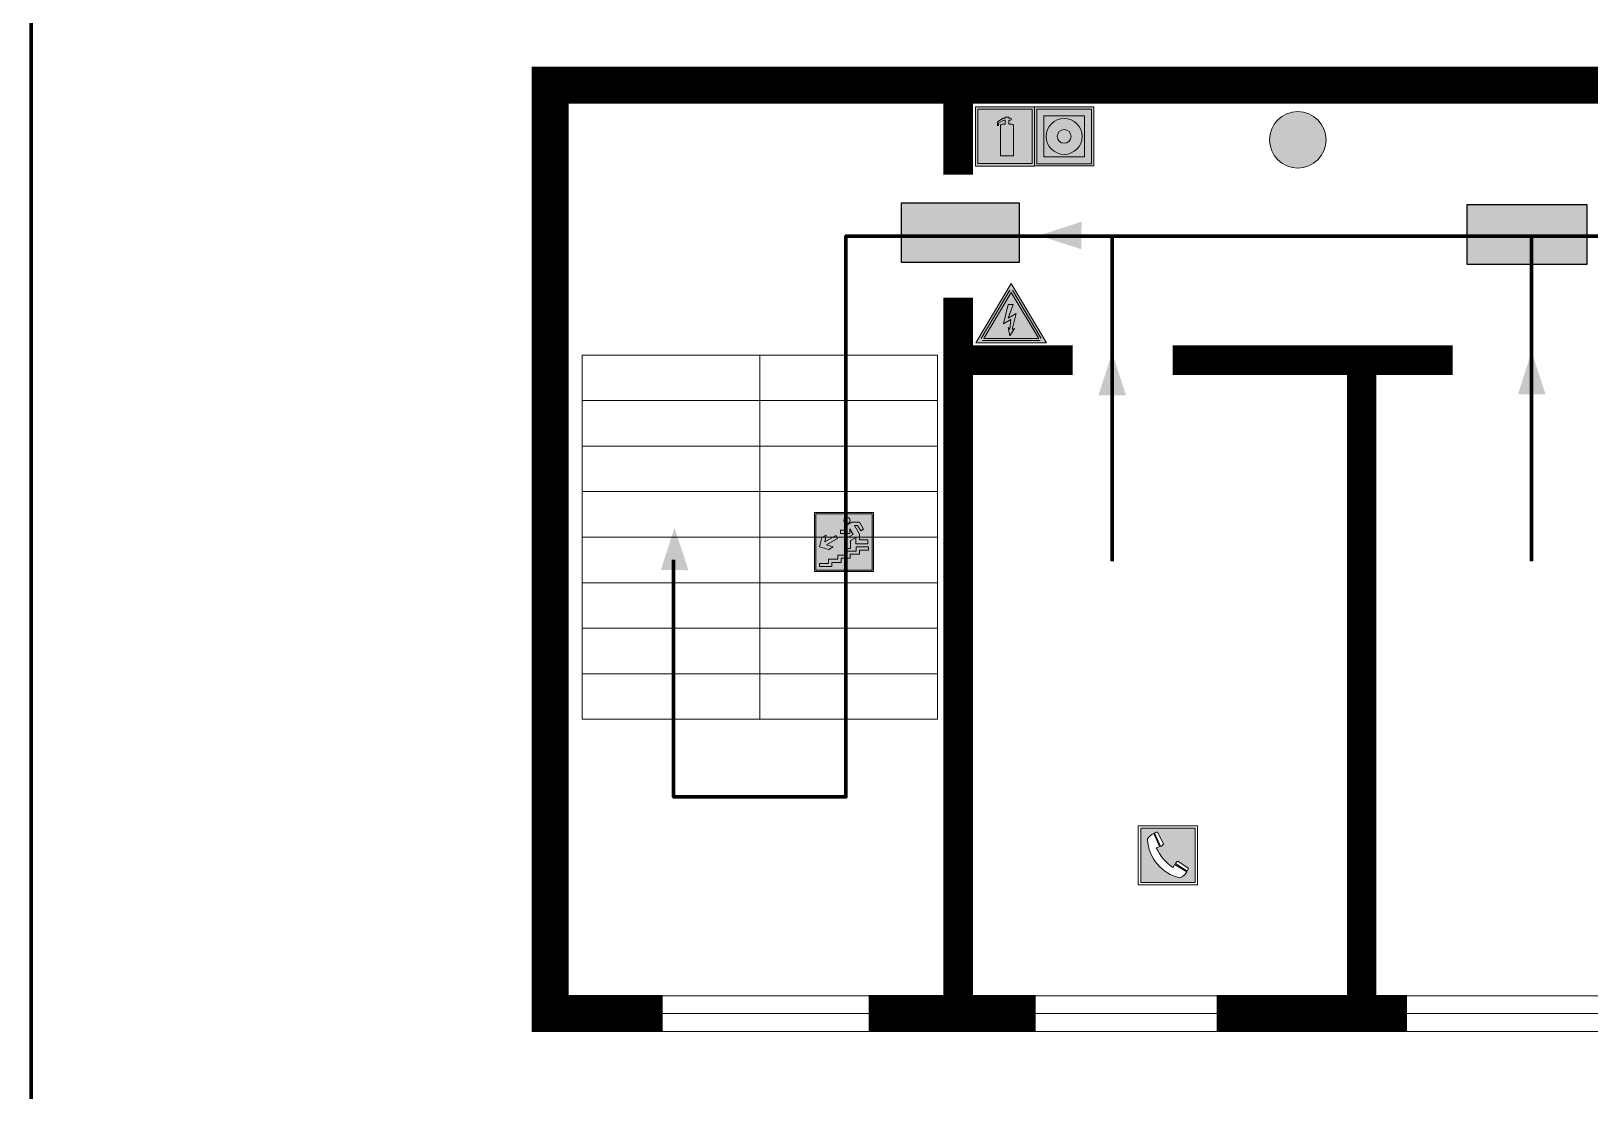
# Model space of a CAD drawing. Header units: millimetres. Extents: x 13114 to 67229, y 22859 to 38520.
# Drawn here: x 25704 to 25914.7, y 25216.5 to 25359.7 of the extents above; entities that cross this region are included whole.
import ezdxf

# ---------------------------------------------------------------- set-up
doc = ezdxf.new("R2010")
doc.units = ezdxf.units.MM
doc.layers.add('План_Штампы', color=7, linetype='Continuous')

# ---------------------------------------------------------------- blocks, each defined once
blk = doc.blocks.new('A$C7B4425F7')
at = {"true_color": 0xffffff}
blk.add_hatch(color=7, dxfattribs=at).paths.add_polyline_path([(0, 0), (-16, 0), (-16, -8), (0, -8)])
h = blk.add_hatch(color=126)
h.paths.add_polyline_path([(-0.2, -0.2), (-15.8, -0.2), (-15.8, -7.8), (-0.2, -7.8)])
h.paths.add_polyline_path([(-11.76, -2.03), (-11.76, -3.66), (-11.17, -3.66, -0.568275), (-11.17, -6.18), (-12.58, -6.18), (-12.58, -2.03)], flags=16)
h.paths.add_polyline_path([(-13.33, -4.12, -0.495768), (-13.59, -6.18), (-15.03, -6.18), (-15.03, -2.03), (-13.59, -2.03, -0.487973)], flags=16)
h.paths.add_polyline_path([(-10.25, -2.03), (-9.48, -2.03), (-9.48, -6.18), (-10.25, -6.18)], flags=16)
h.paths.add_polyline_path([(-13.84, -3.69), (-14.24, -3.69), (-14.24, -3.03), (-13.9, -3.03, -0.692621)], flags=0)
h.paths.add_polyline_path([(-9.15, -2.03), (-8.4, -2.03), (-8.04, -3.07), (-7.68, -2.03), (-6.93, -2.03), (-7.64, -4.1), (-6.93, -6.18), (-7.68, -6.18), (-8.04, -5.14), (-8.4, -6.18), (-9.15, -6.18), (-8.44, -4.1)], flags=16)
h.paths.add_polyline_path([(-11.76, -4.46), (-11.42, -4.46, -0.692621), (-11.36, -5.12), (-11.76, -5.12)], flags=0)
h.paths.add_polyline_path([(-13.9, -5.2), (-14.24, -5.2), (-14.24, -4.55), (-13.84, -4.55, -0.708038)], flags=0)
edge = h.paths.add_edge_path(flags=16)
edge.add_ellipse((-5.51, -4.08), major_axis=(0, 2.05), ratio=0.586184, start_angle=0, end_angle=360)
edge = h.paths.add_edge_path(flags=0)
edge.add_ellipse((-5.51, -4.08), major_axis=(0, 1.14), ratio=0.454828, start_angle=0, end_angle=360)
h.paths.add_polyline_path([(-4.13, -4.96, 0.377264), (-3.48, -4.52, 0.0555), (-3.16, -2.03), (-1.66, -2.03), (-1.66, -4.96), (-0.96, -4.96), (-0.96, -7.01), (-1.75, -7.01), (-1.75, -6.18), (-3.3, -6.18), (-3.3, -7.02), (-4.13, -7.02)], flags=16)
h.paths.add_polyline_path([(-2.73, -2.91), (-2.28, -2.91), (-2.28, -4.96), (-3.05, -4.96, 0.079136)], flags=0)
at = {"color": 126}
blk.add_lwpolyline([(-16, -8), (0, -8), (0, 0), (-16, 0)], close=True, dxfattribs=at)
blk = doc.blocks.new('вниз 3')
at = {"lineweight": 0, "true_color": 0xffffff}
h = blk.add_hatch(color=7, dxfattribs=at)
h.dxf.hatch_style = 1
h.paths.add_polyline_path([(40997.5, -4475.69), (40997.25, -4475.28), (40995.76, -4476.15), (40995.97, -4475.23), (40995.39, -4475.56), (40995.05, -4476.83), (40996.33, -4477.17), (40996.91, -4476.83), (40996, -4476.55)], flags=0)
h.paths.add_polyline_path([(40999.81, -4473.95), (41000.22, -4473.95), (41000.64, -4474.67), (41001.03, -4474.43), (41000.46, -4473.49), (41000.42, -4473.49), (40999.43, -4473.49), (40998.68, -4473.92), (40998.68, -4474.57), (40997.88, -4474.57), (40997.88, -4475), (40999.14, -4475), (40999.14, -4474.43), (40999.14, -4474.38), (40999.59, -4475.15), (40998.72, -4475.67), (40998.72, -4477.06), (40999.24, -4477.06), (40999.24, -4475.96), (40999.95, -4475.56), (40999.95, -4476.43), (41001.61, -4476.43), (41001.61, -4475.88), (41000.47, -4475.88), (41000.47, -4475.12)], flags=0)
h.paths.add_polyline_path([(40999.2, -4473.24, 1), (40998.35, -4473.24, 1)], flags=0)
h.paths.add_polyline_path([(41000.46, -4477.26), (41001.69, -4477.26), (41001.69, -4476.84), (41000.03, -4476.84), (41000.03, -4477.39), (40998.78, -4477.39), (40998.78, -4477.95), (40997.53, -4477.95), (40997.53, -4478.5), (40996.29, -4478.5), (40996.29, -4479.06), (40995.05, -4479.06), (40995.05, -4479.48), (40995.29, -4479.48), (40996.72, -4479.48), (40996.72, -4478.92), (40997.97, -4478.92), (40997.97, -4478.36), (40999.2, -4478.36), (40999.2, -4477.81), (41000.46, -4477.81)], flags=0)
h.paths.add_polyline_path([(41002.37, -4472.17), (40994.37, -4472.17), (40994.37, -4480.17), (41002.37, -4480.17)])
h.paths.add_polyline_path([(41002.16, -4479.96), (40994.57, -4479.96), (40994.57, -4472.37), (41002.16, -4472.37)], flags=16)
h.paths.add_polyline_path([(41001.61, -4475.88), (41001.61, -4476.43), (40999.95, -4476.43), (40999.95, -4475.56), (40999.24, -4475.96), (40999.24, -4477.06), (40998.72, -4477.06), (40998.72, -4475.67), (40999.59, -4475.15), (40999.14, -4474.38), (40999.14, -4474.43), (40999.14, -4475), (40997.88, -4475), (40997.88, -4474.57), (40998.68, -4474.57), (40998.68, -4473.92), (40999.43, -4473.49), (41000.42, -4473.49), (41000.46, -4473.49), (41001.03, -4474.43), (41000.64, -4474.67), (41000.22, -4473.95), (40999.81, -4473.95), (41000.47, -4475.12), (41000.47, -4475.88)], flags=0)
h.paths.add_polyline_path([(41001.69, -4476.84), (41001.69, -4477.26), (41000.46, -4477.26), (41000.46, -4477.81), (40999.2, -4477.81), (40999.2, -4478.36), (40997.97, -4478.36), (40997.97, -4478.92), (40996.72, -4478.92), (40996.72, -4479.48), (40995.05, -4479.48), (40995.05, -4479.06), (40996.29, -4479.06), (40996.29, -4478.5), (40997.53, -4478.5), (40997.53, -4477.95), (40998.78, -4477.95), (40998.78, -4477.39), (41000.03, -4477.39), (41000.03, -4476.84)], flags=0)
h.paths.add_polyline_path([(40998.35, -4473.24, -1), (40999.2, -4473.24, -1)], flags=0)
h.paths.add_polyline_path([(40997.5, -4475.69), (40996, -4476.55), (40996.91, -4476.83), (40996.33, -4477.17), (40995.05, -4476.83), (40995.39, -4475.56), (40995.97, -4475.23), (40995.76, -4476.15), (40997.25, -4475.28)], flags=0)
at = {"lineweight": 0}
h = blk.add_hatch(color=126, dxfattribs=at)
h.dxf.hatch_style = 1
h.paths.add_polyline_path([(41002.16, -4472.37), (40994.57, -4472.37), (40994.57, -4479.96), (41002.16, -4479.96)])
h.paths.add_polyline_path([(40995.97, -4475.23), (40995.76, -4476.15), (40997.25, -4475.28), (40997.5, -4475.69), (40996, -4476.55), (40996.91, -4476.83), (40996.33, -4477.17), (40995.05, -4476.83), (40995.39, -4475.56)], flags=16)
h.paths.add_polyline_path([(40997.88, -4474.57), (40998.68, -4474.57), (40998.68, -4473.92), (40999.43, -4473.49), (41000.42, -4473.49), (41000.46, -4473.49), (41001.03, -4474.43), (41000.64, -4474.67), (41000.22, -4473.95), (40999.81, -4473.95), (41000.47, -4475.12), (41000.47, -4475.88), (41001.61, -4475.88), (41001.61, -4476.43), (40999.95, -4476.43), (40999.95, -4475.56), (40999.24, -4475.96), (40999.24, -4477.06), (40998.72, -4477.06), (40998.72, -4475.67), (40999.59, -4475.15), (40999.14, -4474.38), (40999.14, -4474.43), (40999.14, -4475), (40997.88, -4475)], flags=16)
h.paths.add_polyline_path([(40998.35, -4473.24, -1), (40999.2, -4473.24, -1)], flags=16)
h.paths.add_polyline_path([(40997.53, -4477.95), (40998.78, -4477.95), (40998.78, -4477.39), (41000.03, -4477.39), (41000.03, -4476.84), (41001.69, -4476.84), (41001.69, -4477.26), (41000.46, -4477.26), (41000.46, -4477.81), (40999.2, -4477.81), (40999.2, -4478.36), (40997.97, -4478.36), (40997.97, -4478.92), (40996.72, -4478.92), (40996.72, -4479.48), (40995.05, -4479.48), (40995.05, -4479.06), (40996.29, -4479.06), (40996.29, -4478.5), (40997.53, -4478.5)], flags=16)
at = {"lineweight": 0, "true_color": 0xffffff}
h = blk.add_hatch(color=7, dxfattribs=at)
h.dxf.hatch_style = 1
h.paths.add_polyline_path([(40999.2, -4473.24, 1), (40998.35, -4473.24, 1)])
h.paths.add_polyline_path([(40999.81, -4473.95), (41000.22, -4473.95), (41000.64, -4474.67), (41001.03, -4474.43), (41000.46, -4473.49), (41000.42, -4473.49), (40999.43, -4473.49), (40998.68, -4473.92), (40998.68, -4474.57), (40997.88, -4474.57), (40997.88, -4475), (40999.14, -4475), (40999.14, -4474.43), (40999.14, -4474.38), (40999.59, -4475.15), (40998.72, -4475.67), (40998.72, -4477.06), (40999.24, -4477.06), (40999.24, -4475.96), (40999.95, -4475.56), (40999.95, -4476.43), (41001.61, -4476.43), (41001.61, -4475.88), (41000.47, -4475.88), (41000.47, -4475.12)])
h.paths.add_polyline_path([(40999.2, -4477.81), (41000.46, -4477.81), (41000.46, -4477.26), (41001.69, -4477.26), (41001.69, -4476.84), (41000.03, -4476.84), (41000.03, -4477.39), (40998.78, -4477.39), (40998.78, -4477.95), (40997.53, -4477.95), (40997.53, -4478.5), (40996.29, -4478.5), (40996.29, -4479.06), (40995.05, -4479.06), (40995.05, -4479.48), (40995.29, -4479.48), (40996.72, -4479.48), (40996.72, -4478.92), (40997.97, -4478.92), (40997.97, -4478.36), (40999.2, -4478.36)])
h.paths.add_polyline_path([(40997.5, -4475.69), (40997.25, -4475.28), (40995.76, -4476.15), (40995.97, -4475.23), (40995.39, -4475.56), (40995.05, -4476.83), (40996.33, -4477.17), (40996.91, -4476.83), (40996, -4476.55)])
at = {"color": 126, "lineweight": 0}
for points in [[(40994.37, -4472.17), (41002.37, -4472.17), (41002.37, -4480.17), (40994.37, -4480.17)], [(40994.57, -4472.37), (41002.16, -4472.37), (41002.16, -4479.96), (40994.57, -4479.96)]]:
    blk.add_lwpolyline(points, close=True, dxfattribs=at)
for points in [[(40999.14, -4474.43), (40999.14, -4475), (40997.88, -4475), (40997.88, -4474.57), (40998.68, -4474.57), (40998.68, -4473.92), (40999.43, -4473.49), (41000.42, -4473.49), (41000.46, -4473.49), (41001.03, -4474.43), (41000.64, -4474.67), (41000.22, -4473.95), (40999.81, -4473.95), (41000.47, -4475.12), (41000.47, -4475.88), (41001.61, -4475.88), (41001.61, -4476.43), (40999.95, -4476.43), (40999.95, -4475.56), (40999.24, -4475.96), (40999.24, -4477.06), (40998.72, -4477.06), (40998.72, -4475.67), (40999.59, -4475.15), (40999.14, -4474.38), (40999.14, -4474.43)], [(40995.05, -4476.83), (40995.39, -4475.56), (40995.97, -4475.23), (40995.76, -4476.15), (40997.25, -4475.28), (40997.5, -4475.69), (40996, -4476.55), (40996.91, -4476.83), (40996.33, -4477.17), (40995.05, -4476.83)], [(40995.29, -4479.48), (40995.05, -4479.48), (40995.05, -4479.06), (40996.29, -4479.06), (40996.29, -4478.5), (40997.53, -4478.5), (40997.53, -4477.95), (40998.78, -4477.95), (40998.78, -4477.39), (41000.03, -4477.39), (41000.03, -4476.84), (41001.69, -4476.84), (41001.69, -4477.26), (41000.46, -4477.26), (41000.46, -4477.81), (40999.2, -4477.81), (40999.2, -4478.36), (40997.97, -4478.36), (40997.97, -4478.92), (40996.72, -4478.92), (40996.72, -4479.48), (40995.05, -4479.48)]]:
    blk.add_lwpolyline(points, dxfattribs=at)
blk.add_circle((40998.77, -4473.24), 0.426, dxfattribs=at)
blk = doc.blocks.new('A$C32E8229D')
at = {"true_color": 0xffffff}
blk.add_hatch(color=7, dxfattribs=at).paths.add_polyline_path([(0, 0), (0, -8), (16, -8), (16, 0)])
h = blk.add_hatch(color=126)
h.paths.add_polyline_path([(0.2, -0.2), (15.8, -0.2), (15.8, -7.8), (0.2, -7.8)])
h.paths.add_polyline_path([(13.49, -2.05), (12.08, -2.05), (11.37, -2.63, 0.162397), (11.29, -2.84), (11.29, -3.63), (10.35, -3.63), (10.35, -4.05), (11.68, -4.05), (11.68, -3.48), (12.26, -4.28), (11.29, -5.1), (11.29, -6.78), (11.85, -6.78), (11.85, -5.44), (12.8, -4.64), (12.8, -5.94), (14.46, -5.94), (14.46, -5.39), (13.45, -5.39), (13.45, -3.97), (12.46, -2.59), (13.15, -2.59), (13.69, -3.34), (14.18, -3)], flags=16)
h.paths.add_polyline_path([(10.74, -1.82, 1), (11.8, -1.82, 1)], flags=16)
h.paths.add_polyline_path([(9.39, -3.59), (5.99, -3.59), (6.56, -3.03), (5.91, -3.03), (5.1, -3.83), (5.91, -4.64), (6.56, -4.64), (5.99, -4.09), (9.39, -4.09)], flags=16)
h.paths.add_polyline_path([(4.29, -1.08), (1.72, -1.08), (1.72, -6.6), (4.29, -6.6)], flags=16)
at = {"color": 126}
blk.add_lwpolyline([(16, -8), (0, -8), (0, 0), (16, 0)], close=True, dxfattribs=at)
blk = doc.blocks.new('A$C3AD82952')
at = {"true_color": 0xf5f5ff}
h = blk.add_hatch(color=7, dxfattribs=at)
h.dxf.hatch_style = 1
h.paths.add_polyline_path([(8.21, 8.73, 0.414214), (7.89, 9.05), (7.22, 9.05), (7.22, 9.92), (7.59, 9.92, 1), (7.57, 10.36), (7.22, 10.36), (7.22, 10.6), (6.43, 10.6), (6.43, 10.36), (6.01, 10.36), (4.74, 9.59), (4.74, 8.69), (4.98, 8.73), (4.98, 9.26), (6.12, 9.91), (6.43, 9.91), (6.43, 9.05), (5.76, 9.05, 0.414214), (5.44, 8.73), (5.44, 2.2), (8.21, 2.2)], flags=0)
h.paths.add_polyline_path([(12.8, 12.8), (0, 12.8), (0, 0), (12.8, 0)])
h.paths.add_polyline_path([(0.51, 12.29), (12.29, 12.29), (12.29, 0.51), (0.51, 0.51)], flags=16)
h.paths.add_polyline_path([(4.74, 9.59), (6.01, 10.36), (6.43, 10.36), (6.43, 10.6), (7.22, 10.6), (7.22, 10.36), (7.59, 10.36, -0.94586), (7.59, 9.92), (7.22, 9.92), (7.22, 9.05), (7.89, 9.05, -0.414214), (8.21, 8.73), (8.21, 2.2), (5.44, 2.2), (5.44, 8.73, -0.414214), (5.76, 9.05), (6.43, 9.05), (6.43, 9.91), (6.12, 9.91), (4.98, 9.26), (4.98, 8.73), (4.74, 8.69)], flags=0)
h = blk.add_hatch(color=242)
h.dxf.hatch_style = 1
h.paths.add_polyline_path([(12.29, 12.29), (0.51, 12.29), (0.51, 0.51), (12.29, 0.51)])
h.paths.add_polyline_path([(4.74, 8.69), (4.74, 9.59), (6.01, 10.36), (6.43, 10.36), (6.43, 10.6), (7.22, 10.6), (7.22, 10.36), (7.59, 10.36, -0.94586), (7.59, 9.92), (7.22, 9.92), (7.22, 9.05), (7.89, 9.05, -0.414214), (8.21, 8.73), (8.21, 2.2), (5.44, 2.2), (5.44, 8.73, -0.414214), (5.76, 9.05), (6.43, 9.05), (6.43, 9.91), (6.12, 9.91), (4.98, 9.26), (4.98, 8.73)], flags=16)
h = blk.add_hatch(color=7, dxfattribs=at)
h.dxf.hatch_style = 1
h.paths.add_polyline_path([(8.21, 8.73, 0.414214), (7.89, 9.05), (7.22, 9.05), (7.22, 9.92), (7.59, 9.92, 1), (7.57, 10.36), (7.22, 10.36), (7.22, 10.6), (6.43, 10.6), (6.43, 10.36), (6.01, 10.36), (4.74, 9.59), (4.74, 8.69), (4.98, 8.73), (4.98, 9.26), (6.12, 9.91), (6.43, 9.91), (6.43, 9.05), (5.76, 9.05, 0.414214), (5.44, 8.73), (5.44, 2.2), (8.21, 2.2)])
at = {"color": 242, "lineweight": 5}
for p, q in [((0, 0), (0, 12.8)), ((0, 12.8), (12.8, 12.8)), ((6.01, 10.36), (4.74, 9.59)), ((6.01, 10.36), (6.43, 10.36)), ((7.22, 10.6), (6.43, 10.6)), ((6.43, 10.6), (6.43, 10.36)), ((7.22, 10.36), (7.22, 10.6)), ((7.59, 10.36), (7.22, 10.36)), ((12.8, 0), (12.8, 12.8)), ((4.74, 9.59), (4.74, 8.69)), ((4.74, 8.69), (4.98, 8.73)), ((4.98, 9.26), (6.12, 9.91)), ((4.98, 8.73), (4.98, 9.26)), ((5.44, 2.2), (5.44, 8.73)), ((5.76, 9.05), (6.43, 9.05)), ((6.12, 9.91), (6.43, 9.91)), ((6.43, 9.91), (6.43, 9.05)), ((7.22, 9.05), (7.22, 9.92)), ((7.59, 9.92), (7.22, 9.92)), ((7.89, 9.05), (7.22, 9.05)), ((8.21, 2.2), (8.21, 8.73)), ((0, 0), (12.8, 0)), ((5.44, 2.2), (8.21, 2.2))]:
    blk.add_line(p, q, dxfattribs=at)
blk.add_lwpolyline([(0.51, 12.29), (12.29, 12.29), (12.29, 0.51), (0.51, 0.51)], close=True, dxfattribs=at)
for centre, radius, start, end in [((7.58, 10.14), 0.223, 273.1875, 86.8125), ((5.76, 8.73), 0.32, 90, 180), ((7.89, 8.73), 0.32, 0, 90)]:
    blk.add_arc(centre, radius, start, end, dxfattribs=at)
blk = doc.blocks.new('A$C7B8C2D5B')
at = {"lineweight": 0}
h = blk.add_hatch(color=5, dxfattribs=at)
h.dxf.hatch_style = 1
h.paths.add_polyline_path([(1.397, -3.024, 1), (-2.112, -3.024, 1)])
at = {"color": 5, "lineweight": 0}
blk.add_circle((-0.358, -3.024), 1.755, dxfattribs=at)
blk = doc.blocks.new('A$C3E6D3DDE')
at = {"lineweight": 5}
h = blk.add_hatch(color=40, dxfattribs=at)
h.paths.add_polyline_path([(24.1, 1.45), (16.46, -11.35), (31.74, -11.35)])
h.paths.add_polyline_path([(24.09, -0.46), (30.03, -10.41), (18.14, -10.41)], flags=16)
h.paths.add_polyline_path([(24.54, -3.08), (23.41, -6.02), (25.13, -5.01), (24.33, -8.5), (24.82, -8.27), (23.79, -9.86), (23.4, -8.04), (23.8, -8.43), (24.04, -6.29), (22.39, -7.25), (23.44, -3.08)], flags=0)
h = blk.add_hatch(color=256, dxfattribs=at)
h.paths.add_polyline_path([(24.37, 0.03, 0.567511), (23.82, 0.03), (17.59, -10.4, 0.582454), (17.86, -10.88), (30.32, -10.88, 0.582149), (30.6, -10.4)])
h.paths.add_polyline_path([(24.09, -0.46), (18.14, -10.41), (30.03, -10.41)], flags=16)
h.paths.add_polyline_path([(24.54, -3.08), (23.41, -6.02), (25.13, -5.01), (24.33, -8.5), (24.82, -8.27), (23.79, -9.86), (23.4, -8.04), (23.8, -8.43), (24.04, -6.29), (22.39, -7.25), (23.44, -3.08)], flags=0)
h = blk.add_hatch(color=40, dxfattribs=at)
h.paths.add_polyline_path([(24.09, -0.46), (18.14, -10.41), (30.03, -10.41)])
h.paths.add_polyline_path([(24.82, -8.27), (23.79, -9.86), (23.4, -8.04), (23.8, -8.43), (24.04, -6.29), (22.39, -7.25), (23.44, -3.08), (24.54, -3.08), (23.41, -6.02), (25.13, -5.01), (24.33, -8.5)], flags=16)
at = {"color": 40, "lineweight": 5}
for p, q in [((16.46, -11.35), (24.1, 1.45)), ((24.1, 1.45), (31.74, -11.35))]:
    blk.add_line(p, q, dxfattribs=at)
at = {"lineweight": 5}
for p, q in [((17.59, -10.4), (23.82, 0.03)), ((24.37, 0.03), (30.6, -10.4)), ((18.14, -10.41), (24.09, -0.46)), ((23.44, -3.08), (22.39, -7.25)), ((23.41, -6.02), (24.54, -3.08)), ((24.54, -3.08), (23.44, -3.08)), ((24.09, -0.46), (30.03, -10.41)), ((22.39, -7.25), (24.04, -6.29)), ((25.13, -5.01), (23.41, -6.02)), ((24.04, -6.29), (23.8, -8.43)), ((24.33, -8.5), (25.13, -5.01)), ((23.8, -8.43), (23.4, -8.04)), ((23.4, -8.04), (23.79, -9.86)), ((23.79, -9.86), (24.82, -8.27)), ((24.82, -8.27), (24.33, -8.5)), ((17.86, -10.88), (30.32, -10.88)), ((18.14, -10.41), (30.03, -10.41))]:
    blk.add_line(p, q, dxfattribs=at)
at = {"color": 50, "lineweight": 5}
blk.add_line((31.74, -11.35), (16.46, -11.35), dxfattribs=at)
blk = doc.blocks.new('A$C54414219')
at = {"true_color": 0xffffff}
h = blk.add_hatch(color=7, dxfattribs=at)
h.paths.add_polyline_path([(2.39, -9.45), (2.39, -18.3), (11.23, -18.3), (11.23, -9.45)], flags=0)
h.paths.add_polyline_path([(10.71, -13.87, -1), (2.92, -13.87, -1)], flags=0)
h.paths.add_polyline_path([(8.3, -13.87, -1), (5.33, -13.87, -1)], flags=0)
h.paths.add_polyline_path([(0.41, -7.47), (0.41, -20.27), (13.21, -20.27), (13.21, -7.47)])
h.paths.add_polyline_path([(0.92, -19.77), (12.71, -19.77), (12.71, -7.98), (0.92, -7.98)], flags=16)
h.paths.add_polyline_path([(11.23, -9.45), (11.23, -18.3), (2.39, -18.3), (2.39, -9.45)], flags=0)
at = {"lineweight": 5}
h = blk.add_hatch(color=242, dxfattribs=at)
h.paths.add_polyline_path([(12.71, -7.98), (0.92, -7.98), (0.92, -19.77), (12.71, -19.77)])
h.paths.add_polyline_path([(11.23, -18.3), (2.39, -18.3), (2.39, -9.45), (11.23, -9.45)], flags=16)
h.paths.add_polyline_path([(10.71, -13.87, -1), (2.92, -13.87, -1)], flags=0)
h.paths.add_polyline_path([(8.3, -13.87, -1), (5.33, -13.87, -1)], flags=0)
at = {"true_color": 0xffffff}
h = blk.add_hatch(color=7, dxfattribs=at)
h.paths.add_polyline_path([(2.39, -9.45), (2.39, -18.3), (11.23, -18.3), (11.23, -9.45)])
h.paths.add_polyline_path([(10.71, -13.87, -1), (2.92, -13.87, -1)], flags=16)
h.paths.add_polyline_path([(8.3, -13.87, -1), (5.33, -13.87, -1)], flags=0)
at = {"lineweight": 5}
h = blk.add_hatch(color=242, dxfattribs=at)
h.paths.add_polyline_path([(2.92, -13.87, 1), (10.71, -13.87, 1)])
h.paths.add_polyline_path([(8.3, -13.87, -1), (5.33, -13.87, -1)], flags=16)
at = {"color": 242, "lineweight": 5}
for p, q in [((0.41, -20.27), (0.41, -7.47)), ((0.41, -7.47), (13.21, -7.47)), ((0.41, -7.47), (13.21, -7.47)), ((13.21, -20.27), (13.21, -7.47)), ((0.41, -20.27), (13.21, -20.27))]:
    blk.add_line(p, q, dxfattribs=at)
for points in [[(0.92, -7.98), (12.71, -7.98), (12.71, -19.77), (0.92, -19.77)], [(2.39, -9.45), (11.23, -9.45), (11.23, -18.3), (2.39, -18.3)]]:
    blk.add_lwpolyline(points, close=True, dxfattribs=at)
for radius in [3.89, 1.49]:
    blk.add_circle((6.81, -13.87), radius, dxfattribs=at)
blk = doc.blocks.new('A$C456E1F9C')
at = {"lineweight": 5}
h = blk.add_hatch(color=242, dxfattribs=at)
h.paths.add_polyline_path([(0.51, -1.47), (0.51, -13.26), (12.29, -13.26), (12.29, -1.47)])
h.paths.add_polyline_path([(5.42, -4.95, -0.254479), (4.78, -5.4), (3.52, -2.53, -0.209735), (4.23, -2.4)], flags=16)
h.paths.add_polyline_path([(8.53, -8.6), (10.87, -10.17), (10.54, -10.76), (8.03, -9.13, -0.192251)], flags=16)
h.paths.add_polyline_path([(4.61, -5.49, 0.005518), (3.87, -5.72, 0.128647), (7.49, -10.01, 0.00809), (7.83, -9.33), (10.47, -10.97, -0.16736), (8.99, -12.25, -0.327862), (1.95, -3.95, -0.166952), (3.36, -2.62)], flags=16)
at = {"color": 242, "lineweight": 5}
for p, q in [((0, -13.77), (0, -0.97)), ((12.8, -0.97), (0, -0.97)), ((4.61, -5.49), (3.36, -2.62)), ((3.52, -2.53), (4.78, -5.4)), ((4.23, -2.4), (5.42, -4.95)), ((12.8, -13.77), (12.8, -0.97)), ((7.83, -9.33), (10.47, -10.97)), ((8.03, -9.13), (10.54, -10.76)), ((10.81, -10.12), (8.53, -8.6)), ((10.54, -10.76), (10.8, -10.3)), ((10.8, -10.3), (10.81, -10.12)), ((0, -13.77), (12.8, -13.77))]:
    blk.add_line(p, q, dxfattribs=at)
blk.add_lwpolyline([(0.51, -1.47), (12.29, -1.47), (12.29, -13.26), (0.51, -13.26)], close=True, dxfattribs=at)
for centre, radius, start, end in [((4.59, -5.34), 2.99, 114.2845, 152.1974), ((4.02, -3.27), 0.891, 76.3284, 123.7092), ((11.12, -3.31), 9.19, 183.9915, 256.6009), ((14.98, -39.1), 35.17, 107.1487, 108.4135), ((13.86, -0.94), 11.08, 205.5536, 234.8762), ((4.68, -4.59), 0.824, 276.9621, 334.0723), ((-13.31, 0.8), 23.44, 332.5487, 334.4027), ((8.94, -9.5), 0.989, 114.4092, 157.9388), ((7.87, -9.46), 3, 291.9291, 329.9329)]:
    blk.add_arc(centre, radius, start, end, dxfattribs=at)

msp = doc.modelspace()

# ---------------------------------------------------------------- linework, layer by layer
at = {"color": 6, "lineweight": 100}
msp.add_lwpolyline([(25703.99, 25065.78), (26303.99, 25065.78), (26303.99, 25460.78), (25703.99, 25460.78)], close=True, dxfattribs=at)
at = {"lineweight": 100, "const_width": 5}
for points in [[(25789.34, 25226.92), (25774.13, 25226.92), (25774.13, 25352.44), (26220.4, 25352.44), (26220.4, 25226.92), (26202.41, 25226.92)], [(25839.79, 25226.92), (25817.21, 25226.92)], [(25889.98, 25226.92), (25864.26, 25226.92)]]:
    msp.add_lwpolyline(points, dxfattribs=at)
at = {"lineweight": 0, "const_width": 4}
for points in [[(25829.28, 25340.33), (25829.28, 25352.49)], [(25829.28, 25226.92), (25829.28, 25323.7)], [(25829.28, 25315.27), (25844.78, 25315.27)], [(25858.31, 25315.27), (25896.16, 25315.27)], [(25883.84, 25315.27), (25883.84, 25226.92)]]:
    msp.add_lwpolyline(points, dxfattribs=at)
at = {"color": 126, "lineweight": 100, "true_color": 0x008754}
for points in [[(25790.82, 25288.27), (25790.82, 25256.2), (25814.12, 25256.2), (25814.12, 25332.04), (26072.81, 25332.04), (26072.81, 25293.08), (26005.87, 25293.08), (26156.81, 25293.08)], [(25850.12, 25332.04), (25850.12, 25288.08)], [(25906.79, 25288.08), (25906.79, 25332.04)]]:
    msp.add_lwpolyline(points, dxfattribs=at)
at = {"lineweight": 0}
for points in [[(25778.49, 25309.79), (25802.5, 25309.79), (25802.5, 25315.94), (25778.49, 25315.94)], [(25802.5, 25309.79), (25826.5, 25309.79), (25826.5, 25315.94), (25802.5, 25315.94)], [(25778.49, 25303.63), (25802.5, 25303.63), (25802.5, 25309.79), (25778.49, 25309.79)], [(25802.5, 25303.63), (25826.5, 25303.63), (25826.5, 25309.79), (25802.5, 25309.79)], [(25778.49, 25297.48), (25802.5, 25297.48), (25802.5, 25303.63), (25778.49, 25303.63)], [(25802.5, 25297.48), (25826.5, 25297.48), (25826.5, 25303.63), (25802.5, 25303.63)], [(25778.49, 25291.33), (25802.5, 25291.33), (25802.5, 25297.48), (25778.49, 25297.48)], [(25802.5, 25291.33), (25826.5, 25291.33), (25826.5, 25297.48), (25802.5, 25297.48)], [(25778.49, 25285.17), (25802.5, 25285.17), (25802.5, 25291.33), (25778.49, 25291.33)], [(25802.5, 25285.17), (25826.5, 25285.17), (25826.5, 25291.33), (25802.5, 25291.33)], [(25778.49, 25279.02), (25802.5, 25279.02), (25802.5, 25285.17), (25778.49, 25285.17)], [(25802.5, 25279.02), (25826.5, 25279.02), (25826.5, 25285.17), (25802.5, 25285.17)], [(25778.49, 25272.86), (25802.5, 25272.86), (25802.5, 25279.02), (25778.49, 25279.02)], [(25802.5, 25272.86), (25826.5, 25272.86), (25826.5, 25279.02), (25802.5, 25279.02)], [(25778.49, 25266.71), (25802.5, 25266.71), (25802.5, 25272.86), (25778.49, 25272.86)], [(25802.5, 25266.71), (25826.5, 25266.71), (25826.5, 25272.86), (25802.5, 25272.86)]]:
    msp.add_lwpolyline(points, close=True, dxfattribs=at)
for points in [[(25788.89, 25229.29), (26178.99, 25229.29)], [(25789.34, 25226.92), (26179.44, 25226.92)], [(25788.89, 25224.5), (26178.99, 25224.5)]]:
    msp.add_lwpolyline(points, dxfattribs=at)
at = {"layer": 'План_Штампы', "color": 126, "true_color": 0x008754}
for points in [[(25845.97, 25333.98), (25845.96, 25330.25), (25840.22, 25332.1)], [(25852, 25310.5), (25848.26, 25310.51), (25850.11, 25316.24)], [(25908.7, 25310.65), (25904.97, 25310.66), (25906.82, 25316.39)], [(25792.84, 25286.86), (25789.1, 25286.87), (25790.95, 25292.6)]]:
    msp.add_solid(points, dxfattribs=at)

# ---------------------------------------------------------------- block references
for name, p, xscale, yscale, zscale in [('A$C3AD82952', (25831.63, 25341.51), 0.625, 0.625, 0.625), ('A$C54414219', (25839.37, 25354.18), 0.625, 0.625, 0.625), ('A$C7B8C2D5B', (25875.98, 25351.63), 2.177419353276491, 2.177419353276491, 2.177419353276491), ('A$C3E6D3DDE', (25821.41, 25324.7), 0.625, 0.625, 0.625), ('A$C456E1F9C', (25853.65, 25252.91), 0.625, 0.625, 0.625)]:
    msp.add_blockref(name, p, dxfattribs=dict(xscale=xscale, yscale=yscale, zscale=zscale))
at = {"color": 126, "true_color": 0x008754}
msp.add_blockref('вниз 3', (-15184.51, 29766.84), dxfattribs=at)
at = {"layer": 'План_Штампы'}
msp.add_blockref('A$C7B4425F7', (25837.57, 25336.5), dxfattribs=at)
at = {"layer": 'План_Штампы', "color": 126, "true_color": 0x008754, "xscale": 1.012510887696, "yscale": 1.012510887696, "zscale": 1.012510887696, "rotation": 359.9978653237144}
msp.add_blockref('A$C32E8229D', (25898.08, 25336.3), dxfattribs=at)

doc.saveas('drawing.dxf')
